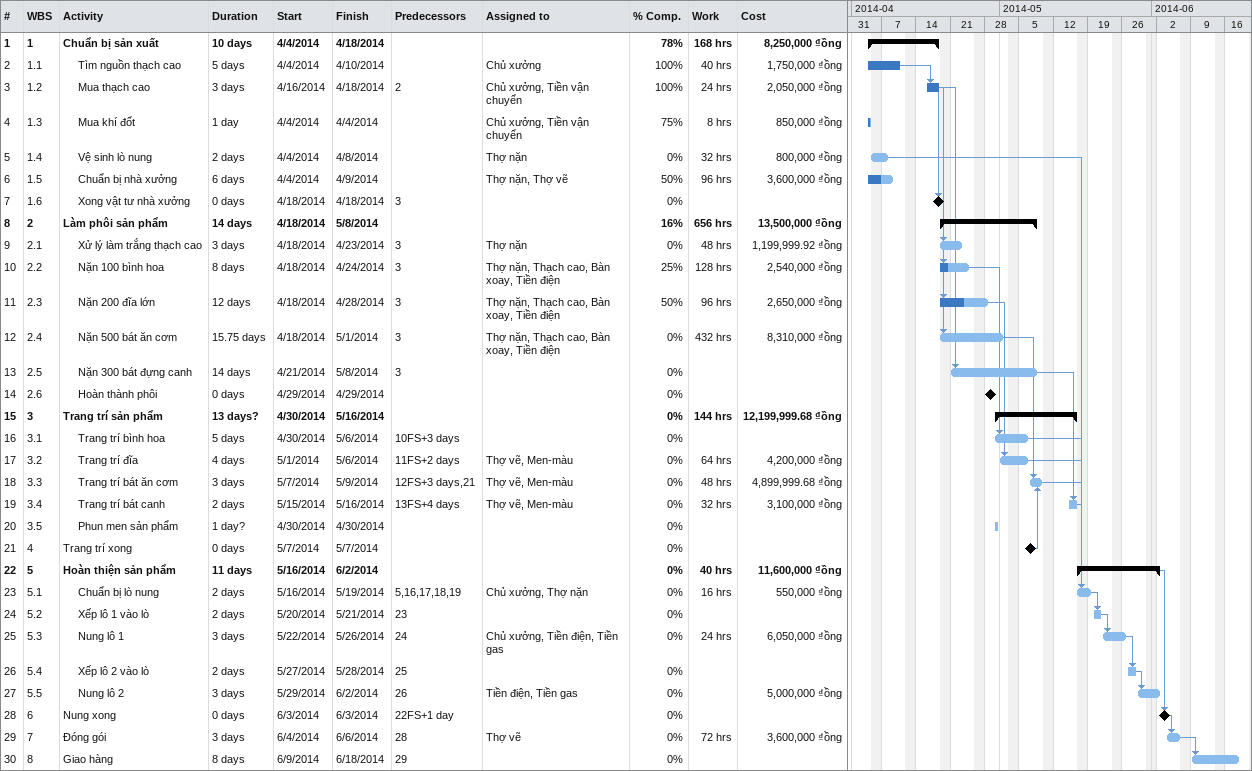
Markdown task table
| ID | WBS | Task | Duration | Start | Finish | Predecessors | Resources | % complete | Work (h) | Cost (₫ồng) |
|---|---|---|---|---|---|---|---|---|---|---|
| 1 | 1 | **Chuẩn bị sản xuất** | 10d | 2014-04-04 | 2014-04-18 |  |  | 78 | 168 | 8250000 |
| 2 | 1.1 | Tìm nguồn thạch cao | 5d | 2014-04-04 | 2014-04-10 |  | Chủ xưởng | 100 | 40 | 1750000 |
| 3 | 1.2 | Mua thạch cao | 3d | 2014-04-16 | 2014-04-18 | 2 | Chủ xưởng, Tiền vận chuyển | 100 | 24 | 2050000 |
| 4 | 1.3 | Mua khí đốt | 1d | 2014-04-04 | 2014-04-04 |  | Chủ xưởng, Tiền vận chuyển | 75 | 8 | 850000 |
| 5 | 1.4 | Vệ sinh lò nung | 2d | 2014-04-04 | 2014-04-08 |  | Thợ nặn | 0 | 32 | 800000 |
| 6 | 1.5 | Chuẩn bị nhà xưởng | 6d | 2014-04-04 | 2014-04-09 |  | Thợ nặn, Thợ vẽ | 50 | 96 | 3600000 |
| 7 | 1.6 | Xong vật tư nhà xưởng | 0d | 2014-04-18 | 2014-04-18 | 3 |  | 0 |  |  |
| 8 | 2 | **Làm phôi sản phẩm** | 14d | 2014-04-18 | 2014-05-08 |  |  | 16 | 656 | 13500000 |
| 9 | 2.1 | Xử lý làm trắng thạch cao | 3d | 2014-04-18 | 2014-04-23 | 3 | Thợ nặn | 0 | 48 | 1199999.92 |
| 10 | 2.2 | Nặn 100 bình hoa | 8d | 2014-04-18 | 2014-04-24 | 3 | Thợ nặn, Thạch cao, Bàn xoay, Tiền điện | 25 | 128 | 2540000 |
| 11 | 2.3 | Nặn 200 đĩa lớn | 12d | 2014-04-18 | 2014-04-28 | 3 | Thợ nặn, Thạch cao, Bàn xoay, Tiền điện | 50 | 96 | 2650000 |
| 12 | 2.4 | Nặn 500 bát ăn cơm | 15.75d | 2014-04-18 | 2014-05-01 | 3 | Thợ nặn, Thạch cao, Bàn xoay, Tiền điện | 0 | 432 | 8310000 |
| 13 | 2.5 | Nặn 300 bát đựng canh | 14d | 2014-04-21 | 2014-05-08 | 3 |  | 0 |  |  |
| 14 | 2.6 | Hoàn thành phôi | 0d | 2014-04-29 | 2014-04-29 |  |  | 0 |  |  |
| 15 | 3 | **Trang trí sản phẩm** | 13d? | 2014-04-30 | 2014-05-16 |  |  | 0 | 144 | 12199999.68 |
| 16 | 3.1 | Trang trí bình hoa | 5d | 2014-04-30 | 2014-05-06 | 10FS+3d |  | 0 |  |  |
| 17 | 3.2 | Trang trí đĩa | 4d | 2014-05-01 | 2014-05-06 | 11FS+2d | Thợ vẽ, Men-màu | 0 | 64 | 4200000 |
| 18 | 3.3 | Trang trí bát ăn cơm | 3d | 2014-05-07 | 2014-05-09 | 12FS+3d, 21 | Thợ vẽ, Men-màu | 0 | 48 | 4899999.68 |
| 19 | 3.4 | Trang trí bát canh | 2d | 2014-05-15 | 2014-05-16 | 13FS+4d | Thợ vẽ, Men-màu | 0 | 32 | 3100000 |
| 20 | 3.5 | Phun men sản phẩm | 1d? | 2014-04-30 | 2014-04-30 |  |  | 0 |  |  |
| 21 | 4 | Trang trí xong | 0d | 2014-05-07 | 2014-05-07 |  |  | 0 |  |  |
| 22 | 5 | **Hoàn thiện sản phẩm** | 11d | 2014-05-16 | 2014-06-02 |  |  | 0 | 40 | 11600000 |
| 23 | 5.1 | Chuẩn bị lò nung | 2d | 2014-05-16 | 2014-05-19 | 5, 16, 17, 18, 19 | Chủ xưởng, Thợ nặn | 0 | 16 | 550000 |
| 24 | 5.2 | Xếp lô 1 vào lò | 2d | 2014-05-20 | 2014-05-21 | 23 |  | 0 |  |  |
| 25 | 5.3 | Nung lô 1 | 3d | 2014-05-22 | 2014-05-26 | 24 | Chủ xưởng, Tiền điện, Tiền gas | 0 | 24 | 6050000 |
| 26 | 5.4 | Xếp lô 2 vào lò | 2d | 2014-05-27 | 2014-05-28 | 25 |  | 0 |  |  |
| 27 | 5.5 | Nung lô 2 | 3d | 2014-05-29 | 2014-06-02 | 26 | Tiền điện, Tiền gas | 0 |  | 5000000 |
| 28 | 6 | Nung xong | 0d | 2014-06-03 | 2014-06-03 | 22FS+1d |  | 0 |  |  |
| 29 | 7 | Đóng gói | 3d | 2014-06-04 | 2014-06-06 | 28 | Thợ vẽ | 0 | 72 | 3600000 |
| 30 | 8 | Giao hàng | 8d | 2014-06-09 | 2014-06-18 | 29 |  | 0 |  |  |
